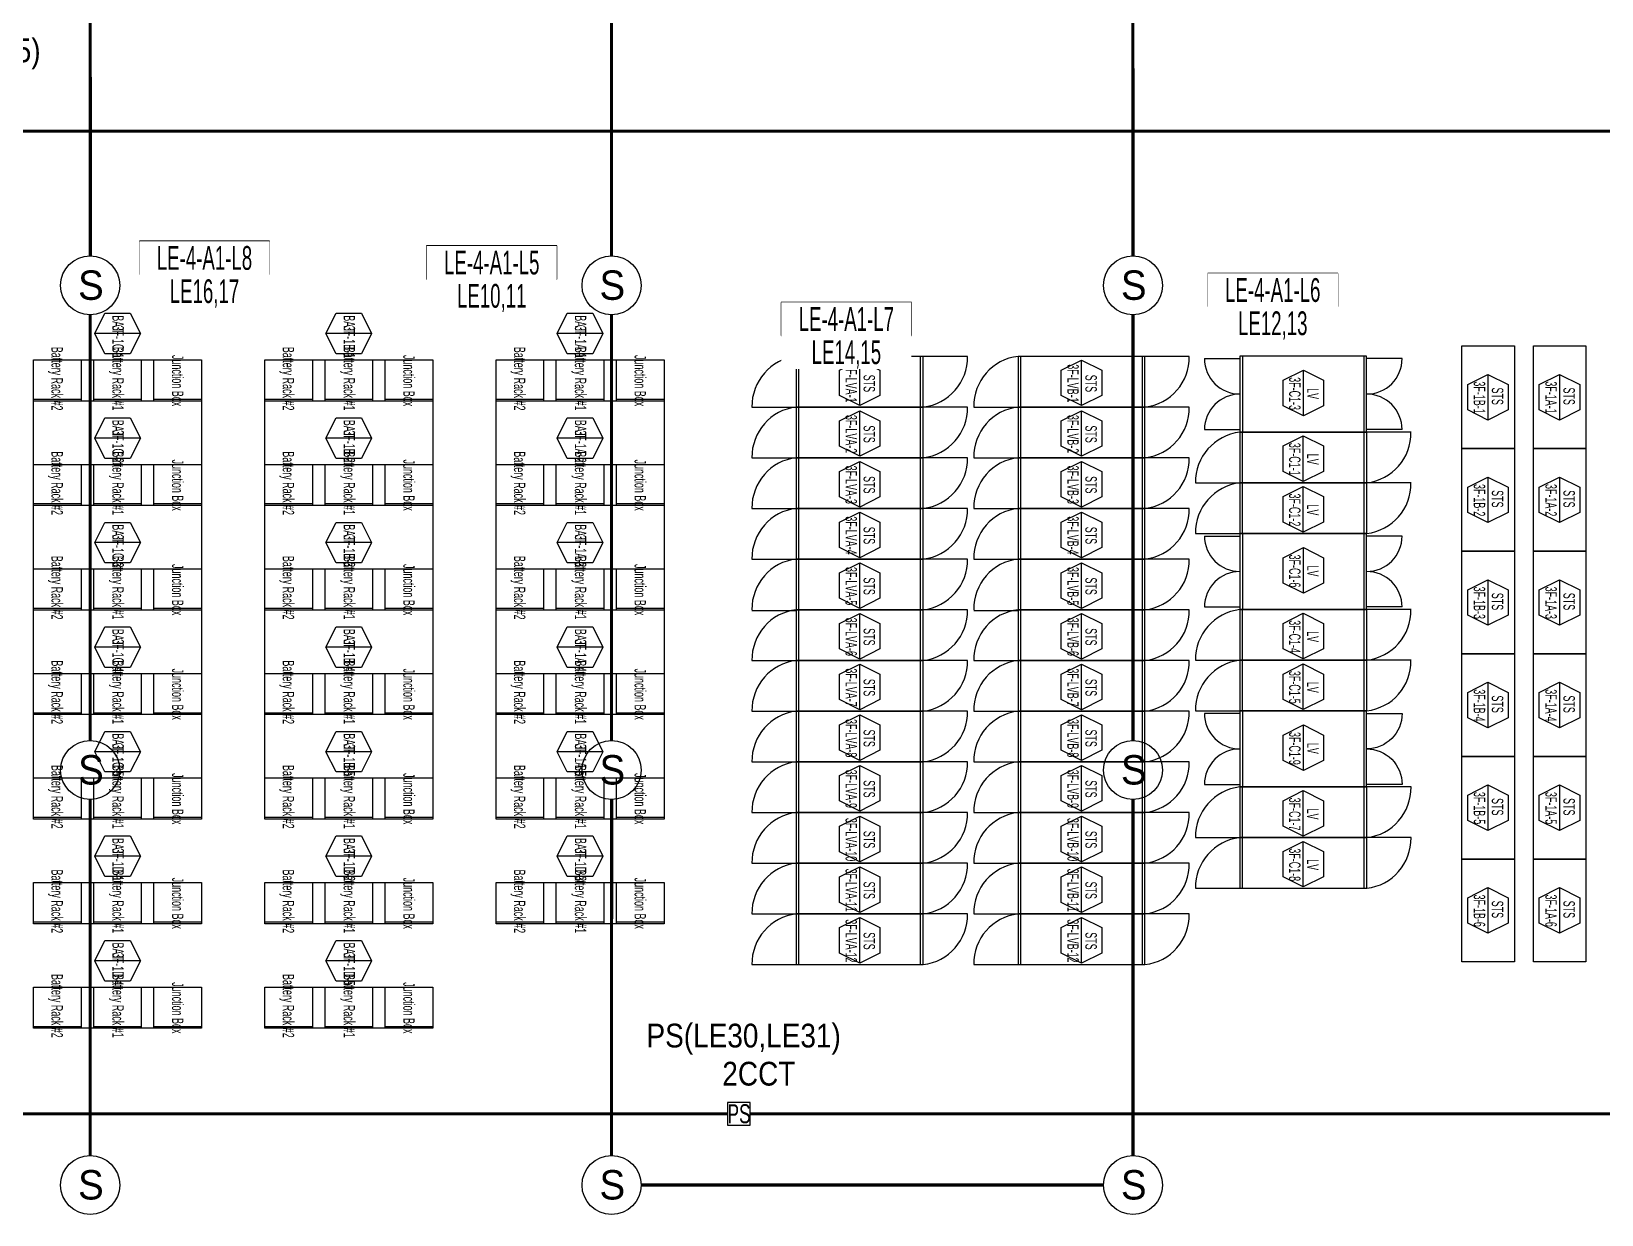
# Model space of a CAD drawing. Header units: millimetres. Extents: x 39625 to 501091, y -351975 to 836145.
# Drawn here: x 104919 to 129703, y 465914 to 484589 of the extents above; entities that cross this region are included whole.
import ezdxf
from ezdxf.enums import TextEntityAlignment as Align

# ---------------------------------------------------------------- set-up
doc = ezdxf.new("R2010")
doc.units = ezdxf.units.MM
doc.header["$LTSCALE"] = 150
doc.set_wipeout_variables(frame=1)
doc.linetypes.add('HIDDEN', pattern=[9.525, 6.35, -3.175])
for name, color, linetype in [('------01 Distribution Panel', 3, 'Continuous'), ('------04 Lighting Switch', 2, 'Continuous'), ('-----30 Text', 2, 'Continuous'), ('-----33 Equipment', 8, 'Continuous')]:
    doc.layers.add(name, color=color, linetype=linetype)
doc.styles.add('ELEC', font='Dotum.ttf')

# ---------------------------------------------------------------- blocks, each defined once
blk = doc.blocks.new('A$C2e8f9a8b')
at = {"color": 0}
blk.add_line((30, 750), (30, 0), dxfattribs=at)
blk.add_lwpolyline([(650, 0), (0, 0), (0, 750), (650, 750)], close=True, dxfattribs=at)
blk = doc.blocks.new('1234')
at = {"layer": '-----33 Equipment'}
for p, q in [((369334, 656860), (369334, 657660)), ((371254, 656860), (371254, 657660)), ((372835, 656860), (372835, 657660)), ((374755, 656860), (374755, 657660)), ((375734, 657624), (376294, 657624)), ((376334, 657664), (376334, 656464)), ((378252, 657664), (378252, 656464)), ((378854, 657624), (378294, 657624)), ((369334, 656060), (369334, 656860)), ((371254, 656060), (371254, 656860)), ((372835, 656060), (372835, 656860)), ((374755, 656060), (374755, 656860)), ((375734, 656504), (376294, 656504)), ((376335, 655664), (376335, 656464)), ((378255, 655664), (378255, 656464)), ((378854, 656504), (378294, 656504)), ((378995, 656464), (378295, 656464)), ((369334, 655260), (369334, 656060)), ((371254, 655260), (371254, 656060)), ((372835, 655260), (372835, 656060)), ((374755, 655260), (374755, 656060)), ((375593, 655664), (376293, 655664)), ((376335, 654864), (376335, 655664)), ((378255, 654864), (378255, 655664)), ((378995, 655664), (378295, 655664)), ((369334, 654460), (369334, 655260)), ((371254, 654460), (371254, 655260)), ((372835, 654460), (372835, 655260)), ((374755, 654460), (374755, 655260)), ((375593, 654864), (376293, 654864)), ((375734, 654824), (376294, 654824)), ((376334, 654864), (376334, 653664)), ((378252, 654864), (378252, 653664)), ((378854, 654824), (378294, 654824)), ((369334, 653660), (369334, 654460)), ((371254, 653660), (371254, 654460)), ((372835, 653660), (372835, 654460)), ((374755, 653660), (374755, 654460)), ((369334, 652860), (369334, 653660)), ((371254, 652860), (371254, 653660)), ((372835, 652860), (372835, 653660)), ((374755, 652860), (374755, 653660)), ((375734, 653704), (376294, 653704)), ((376335, 652864), (376335, 653664)), ((378255, 652864), (378255, 653664)), ((378854, 653704), (378294, 653704)), ((378995, 653664), (378295, 653664)), ((369334, 652060), (369334, 652860)), ((371254, 652060), (371254, 652860)), ((372835, 652060), (372835, 652860)), ((374755, 652060), (374755, 652860)), ((375593, 652864), (376293, 652864)), ((376335, 652064), (376335, 652864)), ((378255, 652064), (378255, 652864)), ((378995, 652864), (378295, 652864)), ((369334, 651260), (369334, 652060)), ((371254, 651260), (371254, 652060)), ((372835, 651260), (372835, 652060)), ((374755, 651260), (374755, 652060)), ((375593, 652064), (376293, 652064)), ((376334, 652064), (376334, 650864)), ((378252, 652064), (378252, 650864)), ((369334, 650460), (369334, 651260)), ((371254, 650460), (371254, 651260)), ((372835, 650460), (372835, 651260)), ((374755, 650460), (374755, 651260)), ((376335, 650064), (376335, 650864)), ((378255, 650064), (378255, 650864)), ((369334, 649660), (369334, 650460)), ((371254, 649660), (371254, 650460)), ((372835, 649660), (372835, 650460)), ((374755, 649660), (374755, 650460)), ((376335, 649264), (376335, 650064)), ((378255, 649264), (378255, 650064)), ((369334, 648860), (369334, 649660)), ((371254, 648860), (371254, 649660)), ((372835, 648860), (372835, 649660)), ((374755, 648860), (374755, 649660)), ((369334, 648060), (369334, 648860)), ((371254, 648060), (371254, 648860)), ((372835, 648060), (372835, 648860)), ((374755, 648060), (374755, 648860))]:
    blk.add_line(p, q, dxfattribs=at)
at = {"layer": '-----33 Equipment', "elevation": 0}
for points in [[(358939, 658020), (358219, 658020), (358378, 658340), (358779, 658340), (358939, 658020), (358779, 657700), (358378, 657700), (358219, 658020)], [(362589, 658020), (361869, 658020), (362028, 658340), (362429, 658340), (362589, 658020), (362429, 657700), (362028, 657700), (361869, 658020)], [(366239, 658020), (365519, 658020), (365678, 658340), (366079, 658340), (366239, 658020), (366079, 657700), (365678, 657700), (365519, 658020)], [(379796, 656205), (379796, 657825), (380626, 657825), (380626, 656205), (379796, 656205)], [(380926, 656205), (380926, 657825), (381756, 657825), (381756, 656205), (380926, 656205)], [(357254, 650355), (357254, 657605), (359904, 657605), (359904, 650355), (357254, 650355)], [(360904, 650355), (360904, 657605), (363554, 657605), (363554, 650355), (360904, 650355)], [(364554, 650355), (364554, 657605), (367204, 657605), (367204, 650355), (364554, 650355)], [(370293, 656882), (370293, 657602), (370613, 657443), (370613, 657042), (370293, 656882), (369973, 657042), (369973, 657443), (370293, 657602)], [(373794, 656882), (373794, 657602), (374114, 657443), (374114, 657042), (373794, 656882), (373474, 657042), (373474, 657443), (373794, 657602)], [(377295, 656722), (377295, 657442), (377615, 657282), (377615, 656881), (377295, 656722), (376975, 656881), (376975, 657282), (377295, 657442)], [(380209, 657375), (380209, 656655), (379889, 656815), (379889, 657215), (380209, 657375), (380529, 657215), (380529, 656815), (380209, 656655)], [(381339, 657375), (381339, 656655), (381019, 656815), (381019, 657215), (381339, 657375), (381659, 657215), (381659, 656815), (381339, 656655)], [(370293, 656082), (370293, 656802), (370613, 656643), (370613, 656242), (370293, 656082), (369973, 656242), (369973, 656643), (370293, 656802)], [(373794, 656082), (373794, 656802), (374114, 656643), (374114, 656242), (373794, 656082), (373474, 656242), (373474, 656643), (373794, 656802)], [(358939, 656370), (358219, 656370), (358378, 656690), (358779, 656690), (358939, 656370), (358779, 656050), (358378, 656050), (358219, 656370)], [(362589, 656370), (361869, 656370), (362028, 656690), (362429, 656690), (362589, 656370), (362429, 656050), (362028, 656050), (361869, 656370)], [(366239, 656370), (365519, 656370), (365678, 656690), (366079, 656690), (366239, 656370), (366079, 656050), (365678, 656050), (365519, 656370)], [(377294, 655685), (377294, 656405), (377614, 656246), (377614, 655845), (377294, 655685), (376974, 655845), (376974, 656246), (377294, 656405)], [(379796, 654585), (379796, 656205), (380626, 656205), (380626, 654585), (379796, 654585)], [(380926, 654585), (380926, 656205), (381756, 656205), (381756, 654585), (380926, 654585)], [(370293, 655282), (370293, 656002), (370613, 655843), (370613, 655442), (370293, 655282), (369973, 655442), (369973, 655843), (370293, 656002)], [(373794, 655282), (373794, 656002), (374114, 655843), (374114, 655442), (373794, 655282), (373474, 655442), (373474, 655843), (373794, 656002)], [(377294, 654885), (377294, 655605), (377614, 655446), (377614, 655045), (377294, 654885), (376974, 655045), (376974, 655446), (377294, 655605)], [(380209, 655755), (380209, 655035), (379889, 655195), (379889, 655595), (380209, 655755), (380529, 655595), (380529, 655195), (380209, 655035)], [(381339, 655755), (381339, 655035), (381019, 655195), (381019, 655595), (381339, 655755), (381659, 655595), (381659, 655195), (381339, 655035)], [(358939, 654720), (358219, 654720), (358378, 655040), (358779, 655040), (358939, 654720), (358779, 654400), (358378, 654400), (358219, 654720)], [(362589, 654720), (361869, 654720), (362028, 655040), (362429, 655040), (362589, 654720), (362429, 654400), (362028, 654400), (361869, 654720)], [(366239, 654720), (365519, 654720), (365678, 655040), (366079, 655040), (366239, 654720), (366079, 654400), (365678, 654400), (365519, 654720)], [(370293, 654482), (370293, 655202), (370613, 655043), (370613, 654642), (370293, 654482), (369973, 654642), (369973, 655043), (370293, 655202)], [(373794, 654482), (373794, 655202), (374114, 655043), (374114, 654642), (373794, 654482), (373474, 654642), (373474, 655043), (373794, 655202)], [(377295, 653922), (377295, 654642), (377615, 654482), (377615, 654081), (377295, 653922), (376975, 654081), (376975, 654482), (377295, 654642)], [(379796, 652965), (379796, 654585), (380626, 654585), (380626, 652965), (379796, 652965)], [(380926, 652965), (380926, 654585), (381756, 654585), (381756, 652965), (380926, 652965)], [(370293, 653682), (370293, 654402), (370613, 654243), (370613, 653842), (370293, 653682), (369973, 653842), (369973, 654243), (370293, 654402)], [(373794, 653682), (373794, 654402), (374114, 654243), (374114, 653842), (373794, 653682), (373474, 653842), (373474, 654243), (373794, 654402)], [(380209, 654135), (380209, 653415), (379889, 653575), (379889, 653975), (380209, 654135), (380529, 653975), (380529, 653575), (380209, 653415)], [(381339, 654135), (381339, 653415), (381019, 653575), (381019, 653975), (381339, 654135), (381659, 653975), (381659, 653575), (381339, 653415)], [(368592, 653647), (369292, 653647)], [(370293, 652882), (370293, 653602), (370613, 653443), (370613, 653042), (370293, 652882), (369973, 653042), (369973, 653443), (370293, 653602)], [(372093, 653647), (372793, 653647)], [(373794, 652882), (373794, 653602), (374114, 653443), (374114, 653042), (373794, 652882), (373474, 653042), (373474, 653443), (373794, 653602)], [(377294, 652885), (377294, 653605), (377614, 653446), (377614, 653045), (377294, 652885), (376974, 653045), (376974, 653446), (377294, 653605)], [(358939, 653070), (358219, 653070), (358378, 653390), (358779, 653390), (358939, 653070), (358779, 652750), (358378, 652750), (358219, 653070)], [(362589, 653070), (361869, 653070), (362028, 653390), (362429, 653390), (362589, 653070), (362429, 652750), (362028, 652750), (361869, 653070)], [(366239, 653070), (365519, 653070), (365678, 653390), (366079, 653390), (366239, 653070), (366079, 652750), (365678, 652750), (365519, 653070)], [(370293, 652082), (370293, 652802), (370613, 652643), (370613, 652242), (370293, 652082), (369973, 652242), (369973, 652643), (370293, 652802)], [(373794, 652082), (373794, 652802), (374114, 652643), (374114, 652242), (373794, 652082), (373474, 652242), (373474, 652643), (373794, 652802)], [(377294, 652085), (377294, 652805), (377614, 652646), (377614, 652245), (377294, 652085), (376974, 652245), (376974, 652646), (377294, 652805)], [(379796, 651345), (379796, 652965), (380626, 652965), (380626, 651345), (379796, 651345)], [(380926, 651345), (380926, 652965), (381756, 652965), (381756, 651345), (380926, 651345)], [(380209, 652515), (380209, 651795), (379889, 651955), (379889, 652355), (380209, 652515), (380529, 652355), (380529, 651955), (380209, 651795)], [(381339, 652515), (381339, 651795), (381019, 651955), (381019, 652355), (381339, 652515), (381659, 652355), (381659, 651955), (381339, 651795)], [(370293, 651282), (370293, 652002), (370613, 651843), (370613, 651442), (370293, 651282), (369973, 651442), (369973, 651843), (370293, 652002)], [(373794, 651282), (373794, 652002), (374114, 651843), (374114, 651442), (373794, 651282), (373474, 651442), (373474, 651843), (373794, 652002)], [(377295, 651122), (377295, 651842), (377615, 651682), (377615, 651281), (377295, 651122), (376975, 651281), (376975, 651682), (377295, 651842)], [(379796, 649725), (379796, 651345), (380626, 651345), (380626, 649725), (379796, 649725)], [(380926, 649725), (380926, 651345), (381756, 651345), (381756, 649725), (380926, 649725)], [(370293, 650482), (370293, 651202), (370613, 651043), (370613, 650642), (370293, 650482), (369973, 650642), (369973, 651043), (370293, 651202)], [(373794, 650482), (373794, 651202), (374114, 651043), (374114, 650642), (373794, 650482), (373474, 650642), (373474, 651043), (373794, 651202)], [(380209, 650895), (380209, 650175), (379889, 650335), (379889, 650735), (380209, 650895), (380529, 650735), (380529, 650335), (380209, 650175)], [(381339, 650895), (381339, 650175), (381019, 650335), (381019, 650735), (381339, 650895), (381659, 650735), (381659, 650335), (381339, 650175)], [(377294, 650085), (377294, 650805), (377614, 650646), (377614, 650245), (377294, 650085), (376974, 650245), (376974, 650646), (377294, 650805)], [(370293, 649682), (370293, 650402), (370613, 650243), (370613, 649842), (370293, 649682), (369973, 649842), (369973, 650243), (370293, 650402)], [(373794, 649682), (373794, 650402), (374114, 650243), (374114, 649842), (373794, 649682), (373474, 649842), (373474, 650243), (373794, 650402)], [(377294, 649285), (377294, 650005), (377614, 649846), (377614, 649445), (377294, 649285), (376974, 649445), (376974, 649846), (377294, 650005)], [(370293, 648882), (370293, 649602), (370613, 649443), (370613, 649042), (370293, 648882), (369973, 649042), (369973, 649443), (370293, 649602)], [(373794, 648882), (373794, 649602), (374114, 649443), (374114, 649042), (373794, 648882), (373474, 649042), (373474, 649443), (373794, 649602)], [(379796, 648105), (379796, 649725), (380626, 649725), (380626, 648105), (379796, 648105)], [(380926, 648105), (380926, 649725), (381756, 649725), (381756, 648105), (380926, 648105)], [(380209, 649275), (380209, 648555), (379889, 648715), (379889, 649115), (380209, 649275), (380529, 649115), (380529, 648715), (380209, 648555)], [(381339, 649275), (381339, 648555), (381019, 648715), (381019, 649115), (381339, 649275), (381659, 649115), (381659, 648715), (381339, 648555)], [(370293, 648082), (370293, 648802), (370613, 648643), (370613, 648242), (370293, 648082), (369973, 648242), (369973, 648643), (370293, 648802)], [(373794, 648082), (373794, 648802), (374114, 648643), (374114, 648242), (373794, 648082), (373474, 648242), (373474, 648643), (373794, 648802)], [(358939, 648120), (358219, 648120), (358378, 648440), (358779, 648440), (358939, 648120), (358779, 647800), (358378, 647800), (358219, 648120)], [(362589, 648120), (361869, 648120), (362028, 648440), (362429, 648440), (362589, 648120), (362429, 647800), (362028, 647800), (361869, 648120)]]:
    blk.add_lwpolyline(points, dxfattribs=at)
for points in [[(359904, 657605), (359904, 656955), (357254, 656955), (357254, 657605)], [(363554, 657605), (363554, 656955), (360904, 656955), (360904, 657605)], [(367204, 657605), (367204, 656955), (364554, 656955), (364554, 657605)], [(371294, 656860), (371294, 657660), (369292, 657660), (369292, 656860)], [(374795, 656860), (374795, 657660), (372793, 657660), (372793, 656860)], [(376294, 657664), (376294, 656464), (378294, 656464), (378294, 657664)], [(371294, 656060), (371294, 656860), (369292, 656860), (369292, 656060)], [(374795, 656060), (374795, 656860), (372793, 656860), (372793, 656060)], [(378295, 655664), (378295, 656464), (376293, 656464), (376293, 655664)], [(371294, 655260), (371294, 656060), (369292, 656060), (369292, 655260)], [(374795, 655260), (374795, 656060), (372793, 656060), (372793, 655260)], [(359904, 655955), (359904, 655305), (357254, 655305), (357254, 655955)], [(363554, 655955), (363554, 655305), (360904, 655305), (360904, 655955)], [(367204, 655955), (367204, 655305), (364554, 655305), (364554, 655955)], [(378295, 654864), (378295, 655664), (376293, 655664), (376293, 654864)], [(371294, 654460), (371294, 655260), (369292, 655260), (369292, 654460)], [(374795, 654460), (374795, 655260), (372793, 655260), (372793, 654460)], [(376294, 654864), (376294, 653664), (378294, 653664), (378294, 654864)], [(359904, 654305), (359904, 653655), (357254, 653655), (357254, 654305)], [(363554, 654305), (363554, 653655), (360904, 653655), (360904, 654305)], [(367204, 654305), (367204, 653655), (364554, 653655), (364554, 654305)], [(371294, 653660), (371294, 654460), (369292, 654460), (369292, 653660)], [(374795, 653660), (374795, 654460), (372793, 654460), (372793, 653660)], [(371294, 652860), (371294, 653660), (369292, 653660), (369292, 652860)], [(374795, 652860), (374795, 653660), (372793, 653660), (372793, 652860)], [(378295, 652864), (378295, 653664), (376293, 653664), (376293, 652864)], [(371294, 652060), (371294, 652860), (369292, 652860), (369292, 652060)], [(374795, 652060), (374795, 652860), (372793, 652860), (372793, 652060)], [(378295, 652064), (378295, 652864), (376293, 652864), (376293, 652064)], [(359904, 652655), (359904, 652005), (357254, 652005), (357254, 652655)], [(363554, 652655), (363554, 652005), (360904, 652005), (360904, 652655)], [(367204, 652655), (367204, 652005), (364554, 652005), (364554, 652655)], [(371294, 651260), (371294, 652060), (369292, 652060), (369292, 651260)], [(374795, 651260), (374795, 652060), (372793, 652060), (372793, 651260)], [(376294, 652064), (376294, 650864), (378294, 650864), (378294, 652064)], [(371294, 650460), (371294, 651260), (369292, 651260), (369292, 650460)], [(374795, 650460), (374795, 651260), (372793, 651260), (372793, 650460)], [(378295, 650064), (378295, 650864), (376293, 650864), (376293, 650064)], [(371294, 649660), (371294, 650460), (369292, 650460), (369292, 649660)], [(374795, 649660), (374795, 650460), (372793, 650460), (372793, 649660)], [(378295, 649264), (378295, 650064), (376293, 650064), (376293, 649264)], [(371294, 648860), (371294, 649660), (369292, 649660), (369292, 648860)], [(374795, 648860), (374795, 649660), (372793, 649660), (372793, 648860)], [(371294, 648060), (371294, 648860), (369292, 648860), (369292, 648060)], [(374795, 648060), (374795, 648860), (372793, 648860), (372793, 648060)], [(359904, 647705), (359904, 647055), (357254, 647055), (357254, 647705)], [(363554, 647705), (363554, 647055), (360904, 647055), (360904, 647705)]]:
    blk.add_lwpolyline(points, close=True, dxfattribs=at)
for points in [[(369292, 657660, 0.385743), (368592, 656860), (369292, 656860)], [(371294, 656860, 0.385743), (371994, 657660), (371294, 657660)], [(372793, 657660, 0.385743), (372093, 656860), (372793, 656860)], [(374795, 656860, 0.385743), (375495, 657660), (374795, 657660)], [(369292, 656860, 0.385743), (368592, 656060), (369292, 656060)], [(371294, 656060, 0.385743), (371994, 656860), (371294, 656860)], [(372793, 656860, 0.385743), (372093, 656060), (372793, 656060)], [(374795, 656060, 0.385743), (375495, 656860), (374795, 656860)], [(369292, 656060, 0.385743), (368592, 655260), (369292, 655260)], [(371294, 655260, 0.385743), (371994, 656060), (371294, 656060)], [(372793, 656060, 0.385743), (372093, 655260), (372793, 655260)], [(374795, 655260, 0.385743), (375495, 656060), (374795, 656060)], [(369292, 655260, 0.385743), (368592, 654460), (369292, 654460)], [(371294, 654460, 0.385743), (371994, 655260), (371294, 655260)], [(372793, 655260, 0.385743), (372093, 654460), (372793, 654460)], [(374795, 654460, 0.385743), (375495, 655260), (374795, 655260)], [(369292, 654460, 0.385743), (368592, 653660)], [(371294, 653660, 0.385743), (371994, 654460), (371294, 654460)], [(372793, 654460, 0.385743), (372093, 653660)], [(374795, 653660, 0.385743), (375495, 654460), (374795, 654460)], [(369292, 653660, 0.385743), (368592, 652860), (369292, 652860)], [(371294, 652860, 0.385743), (371994, 653660), (371294, 653660)], [(372793, 653660, 0.385743), (372093, 652860), (372793, 652860)], [(374795, 652860, 0.385743), (375495, 653660), (374795, 653660)], [(369292, 652860, 0.385743), (368592, 652060), (369292, 652060)], [(371294, 652060, 0.385743), (371994, 652860), (371294, 652860)], [(372793, 652860, 0.385743), (372093, 652060), (372793, 652060)], [(374795, 652060, 0.385743), (375495, 652860), (374795, 652860)], [(369292, 652060, 0.385743), (368592, 651260), (369292, 651260)], [(371294, 651260, 0.385743), (371994, 652060), (371294, 652060)], [(372793, 652060, 0.385743), (372093, 651260), (372793, 651260)], [(374795, 651260, 0.385743), (375495, 652060), (374795, 652060)], [(376294, 652024), (375734, 652024), (375734, 652024, 0.414214), (376294, 651464, 0.414214), (375734, 650904), (376294, 650904)], [(378294, 652024), (378854, 652024, -0.414214), (378294, 651464, -0.414214), (378854, 650904), (378294, 650904)], [(369292, 651260, 0.385743), (368592, 650460), (369292, 650460)], [(371294, 650460, 0.385743), (371994, 651260), (371294, 651260)], [(372793, 651260, 0.385743), (372093, 650460), (372793, 650460)], [(374795, 650460, 0.385743), (375495, 651260), (374795, 651260)], [(376293, 650864, 0.385743), (375593, 650064), (376293, 650064)], [(378295, 650064, 0.385743), (378995, 650864), (378295, 650864)], [(369292, 650460, 0.385743), (368592, 649660), (369292, 649660)], [(371294, 649660, 0.385743), (371994, 650460), (371294, 650460)], [(372793, 650460, 0.385743), (372093, 649660), (372793, 649660)], [(374795, 649660, 0.385743), (375495, 650460), (374795, 650460)], [(376293, 650064, 0.385743), (375593, 649264), (376293, 649264)], [(378295, 649264, 0.385743), (378995, 650064), (378295, 650064)], [(369292, 649660, 0.385743), (368592, 648860), (369292, 648860)], [(371294, 648860, 0.385743), (371994, 649660), (371294, 649660)], [(372793, 649660, 0.385743), (372093, 648860), (372793, 648860)], [(374795, 648860, 0.385743), (375495, 649660), (374795, 649660)], [(369292, 648860, 0.385743), (368592, 648060), (369292, 648060)], [(371294, 648060, 0.385743), (371994, 648860), (371294, 648860)], [(372793, 648860, 0.385743), (372093, 648060), (372793, 648060)], [(374795, 648060, 0.385743), (375495, 648860), (374795, 648860)]]:
    blk.add_lwpolyline(points, format="xyb", dxfattribs=at)
at = {"layer": '-----33 Equipment'}
for points in [[(358939, 651420), (358219, 651420), (358378, 651740), (358779, 651740), (358939, 651420), (358779, 651100), (358378, 651100), (358219, 651420)], [(362589, 651420), (361869, 651420), (362028, 651740), (362429, 651740), (362589, 651420), (362429, 651100), (362028, 651100), (361869, 651420)], [(366239, 651420), (365519, 651420), (365678, 651740), (366079, 651740), (366239, 651420), (366079, 651100), (365678, 651100), (365519, 651420)], [(358939, 649770), (358219, 649770), (358378, 650090), (358779, 650090), (358939, 649770), (358779, 649450), (358378, 649450), (358219, 649770)], [(362589, 649770), (361869, 649770), (362028, 650090), (362429, 650090), (362589, 649770), (362429, 649450), (362028, 649450), (361869, 649770)], [(366239, 649770), (365519, 649770), (365678, 650090), (366079, 650090), (366239, 649770), (366079, 649450), (365678, 649450), (365519, 649770)]]:
    blk.add_lwpolyline(points, dxfattribs=at)
for points in [[(359904, 651005), (359904, 650355), (357254, 650355), (357254, 651005)], [(363554, 651005), (363554, 650355), (360904, 650355), (360904, 651005)], [(367204, 651005), (367204, 650355), (364554, 650355), (364554, 651005)], [(359904, 649355), (359904, 648705), (357254, 648705), (357254, 649355)], [(363554, 649355), (363554, 648705), (360904, 648705), (360904, 649355)], [(367204, 649355), (367204, 648705), (364554, 648705), (364554, 649355)]]:
    blk.add_lwpolyline(points, close=True, dxfattribs=at)
for centre, radius, start, end in [((376294, 657624), 560, 180, 270), ((378294, 657624), 560, 270, 0), ((376294, 656504), 560, 90, 180), ((378294, 656504), 560, 0, 90), ((376384, 655677), 791, 96.6265, 181.0016), ((378203, 656450), 791, 276.6265, 1.0016), ((376384, 654877), 791, 96.6265, 181.0016), ((378203, 655650), 791, 276.6265, 1.0016), ((376294, 654824), 560, 180, 270), ((378294, 654824), 560, 270, 0), ((376294, 653704), 560, 90, 180), ((378294, 653704), 560, 0, 90), ((376384, 652877), 791, 96.6265, 181.0016), ((378203, 653650), 791, 276.6265, 1.0016), ((376384, 652077), 791, 96.6265, 181.0016), ((378203, 652850), 791, 276.6265, 1.0016)]:
    blk.add_arc(centre, radius, start, end, dxfattribs=at)
at = {"layer": '-----33 Equipment', "rotation": 89.99999999999999}
for p in [(358004, 656955), (358954, 656955), (359904, 656955), (361654, 656955), (362604, 656955), (363554, 656955), (365304, 656955), (366254, 656955), (367204, 656955), (358004, 655305), (358954, 655305), (359904, 655305), (361654, 655305), (362604, 655305), (363554, 655305), (365304, 655305), (366254, 655305), (367204, 655305), (358004, 653655), (358954, 653655), (359904, 653655), (361654, 653655), (362604, 653655), (363554, 653655), (365304, 653655), (366254, 653655), (367204, 653655), (358004, 652005), (358954, 652005), (359904, 652005), (361654, 652005), (362604, 652005), (363554, 652005), (365304, 652005), (366254, 652005), (367204, 652005), (358004, 650355), (358954, 650355), (359904, 650355), (361654, 650355), (362604, 650355), (363554, 650355), (365304, 650355), (366254, 650355), (367204, 650355), (358004, 648705), (358954, 648705), (359904, 648705), (361654, 648705), (362604, 648705), (363554, 648705), (365304, 648705), (366254, 648705), (367204, 648705), (358004, 647055), (358954, 647055), (359904, 647055), (361654, 647055), (362604, 647055), (363554, 647055)]:
    blk.add_blockref('A$C2e8f9a8b', p, dxfattribs=at)
at = {"layer": '-----33 Equipment', "style": 'ELEC', "width": 0.6}
for s, p in [('BAT', (358588, 658171)), ('BAT', (362238, 658171)), ('BAT', (365888, 658171)), ('3F-1C-1', (358588, 657887)), ('3F-1B-1', (362238, 657887)), ('3F-1A-1', (365888, 657887)), ('Battery Rack #2', (357626, 657308)), ('Battery Rack #1', (358587, 657308)), ('Battery Rack #2', (361276, 657308)), ('Battery Rack #1', (362237, 657308)), ('Battery Rack #2', (364926, 657308)), ('Battery Rack #1', (365887, 657308)), ('Junction Box', (359529, 657277)), ('Junction Box', (363179, 657277)), ('Junction Box', (366829, 657277)), ('3F-LVA-1', (370159, 657233, 0)), ('3F-LVB-1', (373660, 657233, 0)), ('STS', (370444, 657233, 0)), ('STS', (373945, 657233, 0)), ('3F-C1-3', (377161, 657072, 0)), ('3F-1B-1', (380075, 657010, 0)), ('3F-1A-1', (381205, 657010, 0)), ('LV', (377446, 657072, 0)), ('STS', (380360, 657031, 0)), ('STS', (381490, 657031, 0)), ('BAT', (358588, 656521)), ('BAT', (362238, 656521)), ('BAT', (365888, 656521)), ('3F-LVA-2', (370159, 656433, 0)), ('STS', (370444, 656433, 0)), ('3F-LVB-2', (373660, 656433, 0)), ('STS', (373945, 656433, 0)), ('3F-1C-2', (358588, 656237)), ('3F-1B-2', (362238, 656237)), ('3F-1A-2', (365888, 656237)), ('3F-C1-1', (377160, 656036, 0)), ('Battery Rack #2', (357626, 655658)), ('Battery Rack #1', (358587, 655658)), ('Junction Box', (359529, 655627)), ('Battery Rack #2', (361276, 655658)), ('Battery Rack #1', (362237, 655658)), ('Junction Box', (363179, 655627)), ('Battery Rack #2', (364926, 655658)), ('Battery Rack #1', (365887, 655658)), ('Junction Box', (366829, 655627)), ('LV', (377445, 656036, 0)), ('3F-LVA-3', (370159, 655633, 0)), ('STS', (370444, 655633, 0)), ('3F-LVB-3', (373660, 655633, 0)), ('STS', (373945, 655633, 0)), ('3F-1B-2', (380075, 655390, 0)), ('STS', (380360, 655411, 0)), ('3F-1A-2', (381205, 655390, 0)), ('STS', (381490, 655411, 0)), ('3F-C1-2', (377160, 655236, 0)), ('LV', (377445, 655236, 0)), ('3F-LVA-4', (370159, 654833, 0)), ('3F-LVB-4', (373660, 654833, 0)), ('3F-1C-3', (358588, 654587)), ('BAT', (358588, 654871)), ('3F-1B-3', (362238, 654587)), ('BAT', (362238, 654871)), ('3F-1A-3', (365888, 654587)), ('BAT', (365888, 654871)), ('STS', (370444, 654833, 0)), ('STS', (373945, 654833, 0)), ('3F-C1-6', (377161, 654272, 0)), ('Battery Rack #2', (357626, 654008)), ('Battery Rack #1', (358587, 654008)), ('Junction Box', (359529, 653977)), ('Battery Rack #2', (361276, 654008)), ('Battery Rack #1', (362237, 654008)), ('Junction Box', (363179, 653977)), ('Battery Rack #2', (364926, 654008)), ('Battery Rack #1', (365887, 654008)), ('Junction Box', (366829, 653977)), ('3F-LVA-5', (370159, 654033, 0)), ('3F-LVB-5', (373660, 654033, 0)), ('LV', (377446, 654272, 0)), ('STS', (370444, 654033, 0)), ('STS', (373945, 654033, 0)), ('3F-1B-3', (380075, 653770, 0)), ('STS', (380360, 653791, 0)), ('3F-1A-3', (381205, 653770, 0)), ('STS', (381490, 653791, 0)), ('BAT', (358588, 653221)), ('BAT', (362238, 653221)), ('BAT', (365888, 653221)), ('3F-LVA-6', (370159, 653233, 0)), ('STS', (370444, 653233, 0)), ('3F-LVB-6', (373660, 653233, 0)), ('STS', (373945, 653233, 0)), ('3F-C1-4', (377160, 653236, 0)), ('LV', (377445, 653236, 0)), ('3F-1C-4', (358588, 652937)), ('3F-1B-4', (362238, 652937)), ('3F-1A-4', (365888, 652937)), ('Battery Rack #2', (357626, 652358)), ('Battery Rack #1', (358587, 652358)), ('Battery Rack #2', (361276, 652358)), ('Battery Rack #1', (362237, 652358)), ('Battery Rack #2', (364926, 652358)), ('Battery Rack #1', (365887, 652358)), ('Junction Box', (359529, 652327)), ('Junction Box', (363179, 652327)), ('Junction Box', (366829, 652327)), ('3F-LVA-7', (370159, 652433, 0)), ('STS', (370444, 652433, 0)), ('3F-LVB-7', (373660, 652433, 0)), ('STS', (373945, 652433, 0)), ('3F-C1-5', (377160, 652436, 0)), ('LV', (377445, 652436, 0)), ('3F-1B-4', (380075, 652150, 0)), ('STS', (380360, 652171, 0)), ('3F-1A-4', (381205, 652150, 0)), ('STS', (381490, 652171, 0)), ('3F-LVA-8', (370159, 651633, 0)), ('3F-LVB-8', (373660, 651633, 0)), ('BAT', (358588, 651571)), ('BAT', (362238, 651571)), ('BAT', (365888, 651571)), ('STS', (370444, 651633, 0)), ('STS', (373945, 651633, 0)), ('3F-C1-9', (377161, 651472, 0)), ('3F-1C-5', (358588, 651287)), ('3F-1B-5', (362238, 651287)), ('3F-1A-5', (365888, 651287)), ('LV', (377446, 651472, 0)), ('Battery Rack #2', (357626, 650708)), ('Battery Rack #1', (358587, 650708)), ('Junction Box', (359529, 650677)), ('Battery Rack #2', (361276, 650708)), ('Battery Rack #1', (362237, 650708)), ('Junction Box', (363179, 650677)), ('Battery Rack #2', (364926, 650708)), ('Battery Rack #1', (365887, 650708)), ('Junction Box', (366829, 650677)), ('3F-LVA-9', (370159, 650833, 0)), ('3F-LVB-9', (373660, 650833, 0)), ('STS', (370444, 650833, 0)), ('STS', (373945, 650833, 0)), ('3F-C1-7', (377160, 650436, 0)), ('3F-1B-5', (380075, 650530, 0)), ('STS', (380360, 650551, 0)), ('3F-1A-5', (381205, 650530, 0)), ('STS', (381490, 650551, 0)), ('3F-LVA-10', (370159, 650033, 0)), ('3F-LVB-10', (373660, 650033, 0)), ('LV', (377445, 650436, 0)), ('STS', (370444, 650033, 0)), ('STS', (373945, 650033, 0)), ('3F-1D-1', (358588, 649637)), ('BAT', (358588, 649921)), ('3F-1D-2', (362238, 649637)), ('BAT', (362238, 649921)), ('3F-1D-3', (365888, 649637)), ('BAT', (365888, 649921)), ('3F-C1-8', (377160, 649636, 0)), ('3F-LVA-11', (370159, 649233, 0)), ('3F-LVB-11', (373660, 649233, 0)), ('LV', (377445, 649636, 0)), ('Battery Rack #2', (357626, 649058)), ('Battery Rack #1', (358587, 649058)), ('Junction Box', (359529, 649027)), ('Battery Rack #2', (361276, 649058)), ('Battery Rack #1', (362237, 649058)), ('Junction Box', (363179, 649027)), ('Battery Rack #2', (364926, 649058)), ('Battery Rack #1', (365887, 649058)), ('Junction Box', (366829, 649027)), ('STS', (370444, 649233, 0)), ('STS', (373945, 649233, 0)), ('3F-1B-6', (380075, 648910, 0)), ('3F-1A-6', (381205, 648910, 0)), ('STS', (380360, 648931, 0)), ('STS', (381490, 648931, 0)), ('3F-LVA-12', (370159, 648433, 0)), ('3F-LVB-12', (373660, 648433, 0)), ('BAT', (358588, 648271)), ('BAT', (362238, 648271)), ('STS', (370444, 648433, 0)), ('STS', (373945, 648433, 0)), ('3F-1D-4', (358588, 647987)), ('3F-1D-5', (362238, 647987)), ('Battery Rack #2', (357626, 647408)), ('Battery Rack #1', (358587, 647408)), ('Battery Rack #2', (361276, 647408)), ('Battery Rack #1', (362237, 647408)), ('Junction Box', (359529, 647377)), ('Junction Box', (363179, 647377))]:
    blk.add_text(s, height=180, rotation=270, dxfattribs=at).set_placement(p, align=Align.MIDDLE_CENTER)
blk = doc.blocks.new('ps')
blk.add_lwpolyline([(-79296, 80452), (-79751, 80452), (-79751, 79997), (-79296, 79997)], close=True)
at = {"style": 'ELEC', "width": 0.7}
blk.add_text('PS', height=379.2, dxfattribs=at).set_placement((-79517, 80226), align=Align.MIDDLE_CENTER)

msp = doc.modelspace()

# ---------------------------------------------------------------- linework, layer by layer
at = {"layer": '------01 Distribution Panel', "color": 1}
for points in [[(106624, 480751), (108679, 480751), (108679, 481276), (106624, 481276)], [(111157, 480678), (113212, 480678), (113212, 481203), (111157, 481203)], [(123485, 480245), (125540, 480245), (125540, 480770), (123485, 480770)], [(116754, 479787), (118809, 479787), (118809, 480312), (116754, 480312)]]:
    msp.add_lwpolyline(points, close=True, dxfattribs=at)
at = {"color": 4, "linetype": 'HIDDEN', "lineweight": -3, "ltscale": 0.2, "const_width": 50}
for points in [[(105849, 481046), (105847, 487964)], [(114076, 481046), (114074, 487964)], [(122306, 481046), (122304, 487964)], [(105847, 476289), (105847, 480114)], [(114076, 476289), (114076, 480114)], [(122306, 476260), (122306, 480114)], [(105847, 473396), (105847, 476289)], [(114076, 473396), (114076, 476289)], [(122306, 473396), (122306, 476289)], [(105847, 466846), (105848, 472464)], [(114076, 466846), (114077, 472464)], [(122306, 466846), (122307, 472464)], [(114543, 466380), (121840, 466380)]]:
    msp.add_lwpolyline(points, dxfattribs=at)
at = {"color": 30, "linetype": 'HIDDEN', "lineweight": -3, "ltscale": 0.2, "const_width": 50}
msp.add_lwpolyline([(133973, 484325), (133973, 483164, -0.414214), (133823, 483014), (102503, 483014, -0.414214), (102353, 483164), (102353, 483545)], format="xyb", dxfattribs=at)
for points in [[(102313, 467505), (115904, 467505)], [(116263, 467505), (153244, 467505)]]:
    msp.add_lwpolyline(points, dxfattribs=at)
at = {"color": 2}
for centre in [(105847, 480580), (114076, 480580), (122306, 480580), (105847, 472930), (114076, 472930), (122306, 472930), (105847, 466380), (114076, 466380), (122306, 466380)]:
    msp.add_circle(centre, 466, dxfattribs=at)

# ---------------------------------------------------------------- block references
at = {"layer": '------04 Lighting Switch', "xscale": 0.790589613177827, "yscale": 0.790589613177827, "zscale": 0.790589613177827}
msp.add_blockref('ps', (178954, 404080), dxfattribs=at)
at = {"layer": '-----33 Equipment'}
msp.add_blockref('1234', (-252300, -178200), dxfattribs=at)

# ---------------------------------------------------------------- texts
at = {"layer": '-----30 Text', "style": 'ELEC', "width": 0.9}
for s, p in [('PS(LE8~15)', (103856, 484243)), ('PS(LE30,LE31)', (116161, 468693)), ('2CCT', (116401, 468138))]:
    msp.add_text(s, height=375, dxfattribs=at).set_placement(p, align=Align.MIDDLE)
at = {"color": 4, "style": 'ELEC'}
for p in [(106061, 480352), (114291, 480352), (122521, 480352), (106061, 472702), (114291, 472702), (122521, 472702), (106061, 466152), (114291, 466152), (122521, 466152)]:
    msp.add_text('S', height=464, dxfattribs=at).set_placement(p, align=Align.RIGHT)

# ---------------------------------------------------------------- next in the draw order: wipeouts: each hides what was drawn before it
at = {"color": 1}
for points in [[(106624, 480751), (108679, 480751), (108679, 481276), (106624, 481276)], [(111157, 480678), (113212, 480678), (113212, 481203), (111157, 481203)], [(123485, 480245), (125540, 480245), (125540, 480770), (123485, 480770)], [(116754, 479787), (118809, 479787), (118809, 480312), (116754, 480312)]]:
    msp.add_wipeout(points, dxfattribs=at)

# ---------------------------------------------------------------- next in the draw order: wipeouts: each hides what was drawn before it
for points in [[(106624, 480226), (108679, 480226), (108679, 480751), (106624, 480751)], [(111157, 480153), (113212, 480153), (113212, 480678), (111157, 480678)], [(123485, 479720), (125540, 479720), (125540, 480245), (123485, 480245)], [(116754, 479262), (118809, 479262), (118809, 479787), (116754, 479787)]]:
    msp.add_wipeout(points, dxfattribs=at)

# ---------------------------------------------------------------- next in the draw order: texts
at = {"style": 'ELEC', "width": 0.6}
for s, p in [('LE-4-A1-L8', (107651, 481013)), ('LE-4-A1-L5', (112185, 480940)), ('LE16,17', (107651, 480488)), ('LE10,11', (112185, 480415)), ('LE-4-A1-L6', (124512, 480507)), ('LE-4-A1-L7', (117782, 480050)), ('LE12,13', (124512, 479982)), ('LE14,15', (117782, 479525))]:
    msp.add_text(s, height=375, dxfattribs=at).set_placement(p, align=Align.MIDDLE_CENTER)

doc.saveas('drawing.dxf')
